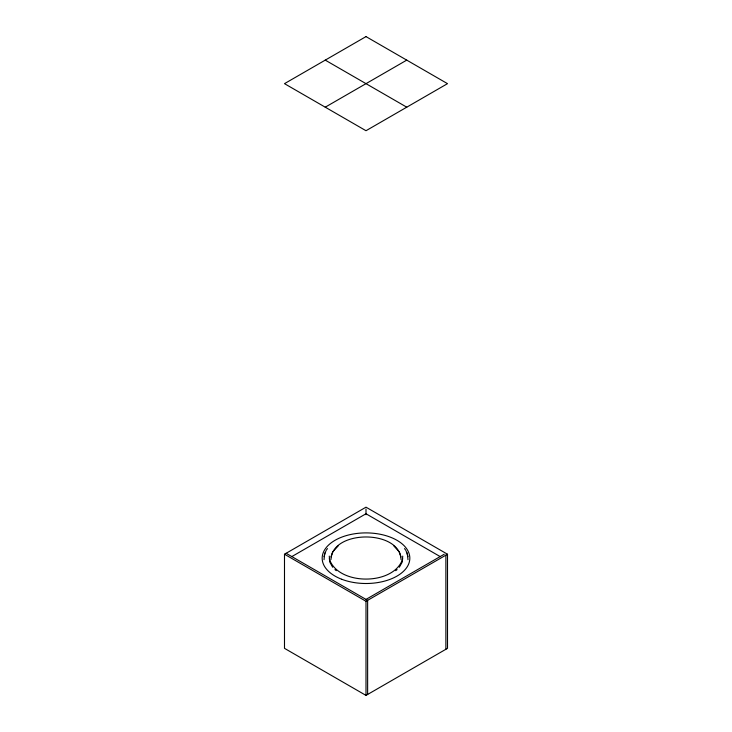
<?xml version="1.0" encoding="UTF-8"?>
<svg xmlns="http://www.w3.org/2000/svg" width="732" height="732" viewBox="0 0 732 732"><rect width="100%" height="100%" fill="white"/><g stroke="black" fill="none" stroke-linecap="round" stroke-linejoin="round"><path stroke-width="1.1" d="M324.679 552.898L324.011 559.724M324.011 556.677L325.987 550.693M331.01 556.933L332.657 551.946L338.129 545.981M402.737 558.781C394.155 585.838 337.845 585.838 329.263 558.781M326.472 549.988L327.451 548.57M399.306 567.245L402.161 562.185L402.737 556.11M395.719 570.667L397.083 569.587M325.246 107.183L406.754 60.125M284.492 554.225L366 507.175L447.508 554.225L447.508 648.342L366 695.4L284.492 648.342L284.492 554.225L366 601.283L447.508 554.225M291.72 556.649L366 513.763L440.28 556.649M366 599.407L444.242 554.225M325.246 60.125L406.754 107.183M286.12 553.291L367.629 600.341L367.629 694.458M393.871 545.981L399.343 551.946L400.99 556.933M334.917 569.587L336.281 570.667M404.549 548.57L405.528 549.988M332.694 567.245L329.839 562.185L329.263 556.11M406.013 550.693L407.989 556.677M407.321 552.898L407.989 559.724M445.88 555.167L445.88 649.284M400.99 559.468C400.02 529.474 331.98 529.474 331.01 559.468M366 509.051L366 514.724M366 601.283L366 695.4M366 36.6L284.492 83.658L366 130.717L447.508 83.658L366 36.6M341.752 579.277A43.819 25.3 0 0 0 409.737 559.788A43.819 25.3 0 0 0 346.51 535.54A43.819 25.3 0 0 0 341.752 579.277"/></g></svg>
